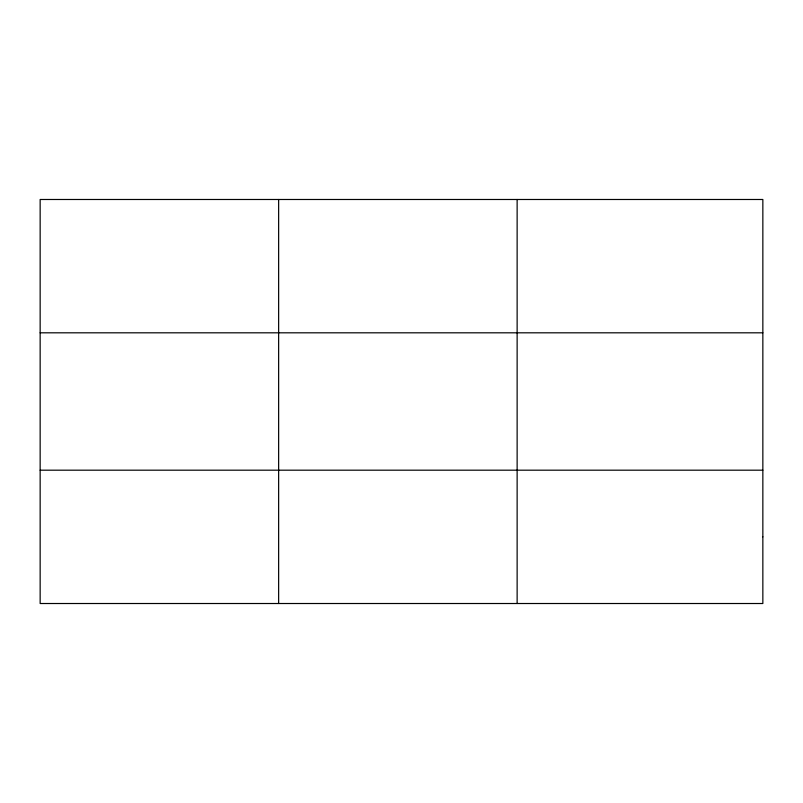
<?xml version="1.0" encoding="UTF-8"?>
<svg xmlns="http://www.w3.org/2000/svg" width="803" height="803" viewBox="0 0 803 803"><rect width="100%" height="100%" fill="white"/><g stroke="black" fill="none" stroke-linecap="round" stroke-linejoin="round"><path stroke-width="1.2" d="M278.641 199.485L278.641 603.515M517.132 199.485L517.132 603.515M40.15 332.813L762.85 332.813M40.15 470.187L762.85 470.187M762.85 536.856L762.85 603.515L40.15 603.515L40.15 199.485L762.85 199.485L762.85 536.856"/></g></svg>
